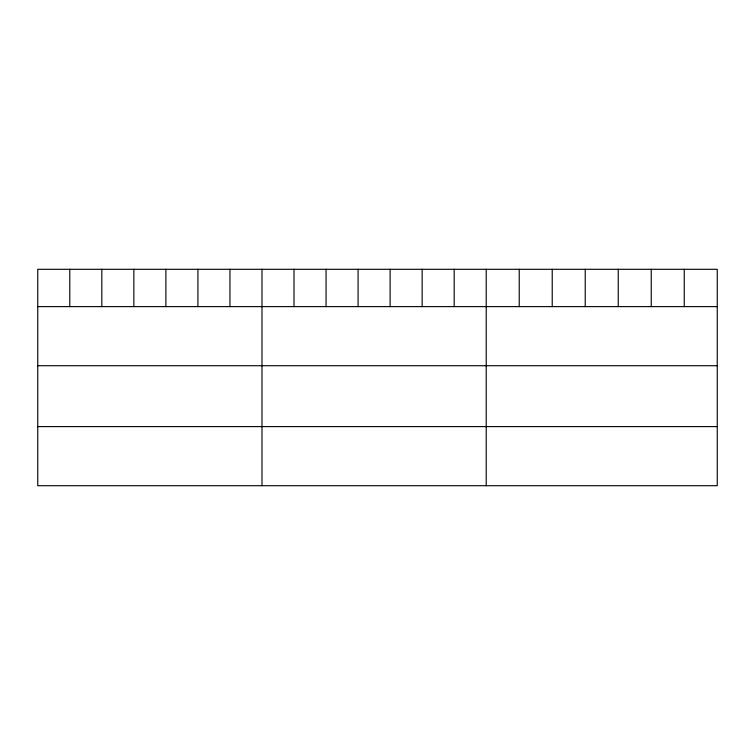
<?xml version="1.0" encoding="UTF-8"?>
<svg xmlns="http://www.w3.org/2000/svg" width="755" height="755" viewBox="0 0 755 755"><rect width="100%" height="100%" fill="white"/><g stroke="black" fill="none" stroke-linecap="round" stroke-linejoin="round"><path stroke-width="1.13" d="M717.25 306.615L717.25 485.701L37.75 485.701L37.75 269.299L717.25 269.299L717.25 306.615L37.75 306.615M37.75 365.722L717.25 365.722M37.75 426.603L717.25 426.603M684.247 269.299L684.247 306.615M651.244 269.299L651.244 306.615M618.241 269.299L618.241 306.615M585.229 269.299L585.229 306.615M552.226 269.299L552.226 306.615M519.223 269.299L519.223 306.615M486.22 269.299L486.22 485.701M454.189 269.299L454.189 306.615M422.149 269.299L422.149 306.615M390.118 269.299L390.118 306.615M358.087 269.299L358.087 306.615M326.056 269.299L326.056 306.615M294.016 269.299L294.016 306.615M261.985 269.299L261.985 485.701M229.954 269.299L229.954 306.615M197.914 269.299L197.914 306.615M165.883 269.299L165.883 306.615M133.852 269.299L133.852 306.615M101.821 269.299L101.821 306.615M69.781 269.299L69.781 306.615"/></g></svg>
